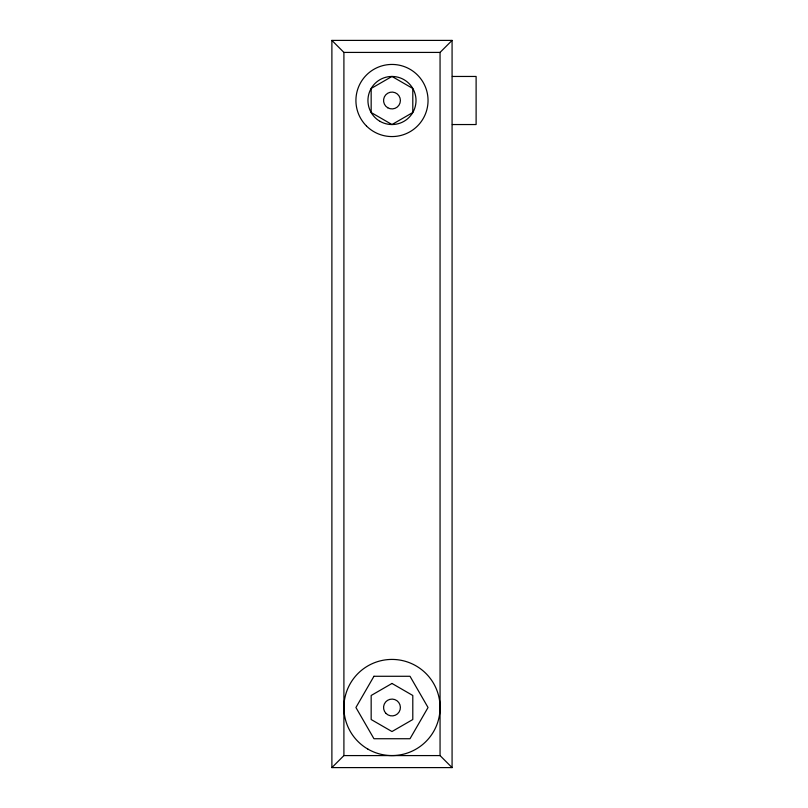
<?xml version="1.0" encoding="UTF-8"?>
<svg xmlns="http://www.w3.org/2000/svg" width="808" height="808" viewBox="0 0 808 808"><rect width="100%" height="100%" fill="white"/><g stroke="black" fill="none" stroke-linecap="round" stroke-linejoin="round"><path stroke-width="1.21" d="M452.076 767.6L440.057 755.581L440.057 52.419L452.076 40.4L331.886 40.4L331.886 767.6L452.076 767.6L452.076 40.4M331.886 767.6L343.905 755.581L343.905 52.419L331.886 40.4M343.905 52.419L440.057 52.419M452.329 76.457L476.114 76.457L476.114 124.543L452.329 124.543M343.905 755.581L440.057 755.581M373.952 676.276L355.924 707.505L373.952 738.734L410.01 738.734L428.038 707.505L410.01 676.276L373.952 676.276M391.981 76.457L371.165 88.476L371.165 112.514L391.981 124.543L412.797 112.514L412.797 88.476L391.981 76.457M391.981 683.457L371.165 695.486L371.165 719.524L391.981 731.543L412.797 719.524L412.797 695.486L391.981 683.457M367.943 749.137A48.076 48.076 0 0 0 440.057 707.505A48.076 48.076 0 0 0 367.943 665.863A48.076 48.076 0 0 0 367.943 749.137M386.032 713.454A8.413 8.413 0 0 0 400.111 709.677A8.413 8.413 0 0 0 389.799 699.375A8.413 8.413 0 0 0 386.032 713.454M366.479 125.998A36.057 36.057 0 0 0 426.816 109.827A36.057 36.057 0 0 0 382.649 65.67A36.057 36.057 0 0 0 366.479 125.998M379.962 121.321A24.038 24.038 0 0 0 416.019 100.495A24.038 24.038 0 0 0 379.962 79.679A24.038 24.038 0 0 0 379.962 121.321M387.769 107.787A8.413 8.413 0 0 0 400.394 100.495A8.413 8.413 0 0 0 387.769 93.213A8.413 8.413 0 0 0 387.769 107.787"/></g></svg>
